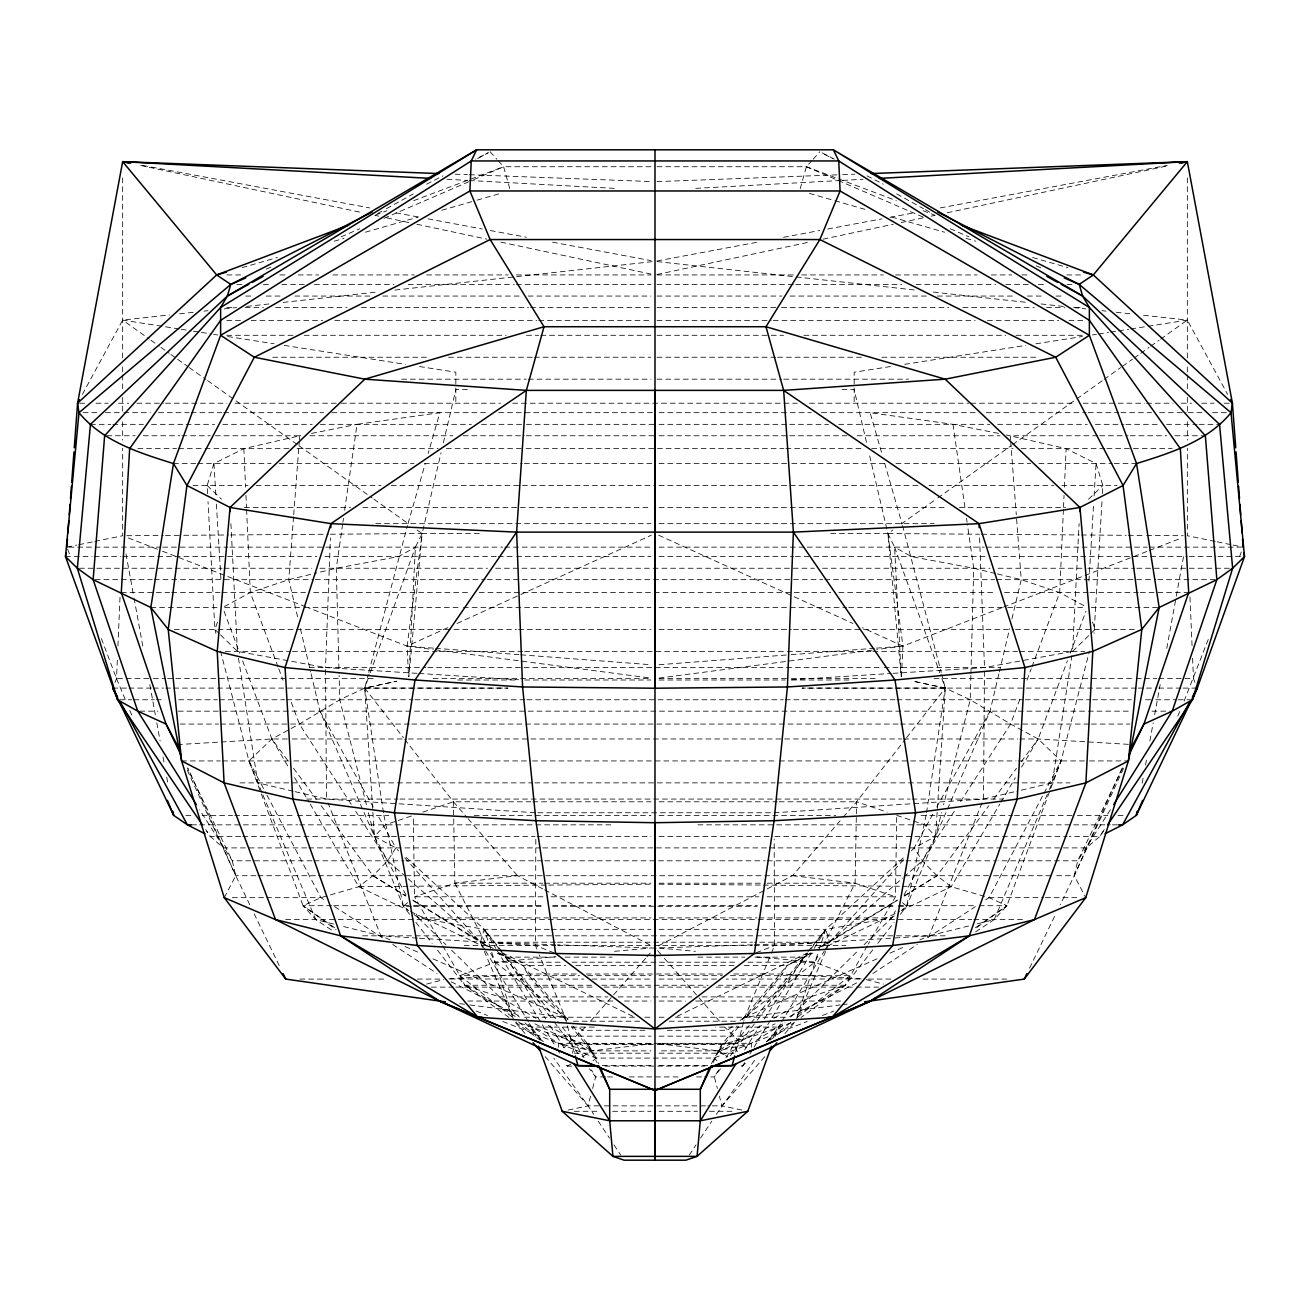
<?xml version="1.0" encoding="UTF-8"?>
<svg xmlns="http://www.w3.org/2000/svg" width="1310" height="1310" viewBox="0 0 1310 1310"><rect width="100%" height="100%" fill="white"/><g stroke="black" fill="none" stroke-linecap="round" stroke-linejoin="round"><path stroke-width="0.75" stroke-dasharray="5 3.75" d="M535.823 839.317L535.43 945.509L538.557 953.058M774.079 812.773L983.515 799.067L984.481 669.59M896.711 817.407L895.434 896.793L868.235 944.117M823.024 946.049L855.103 883.202L856.593 801.785L905.308 739.331M970.874 675.469L970.235 699.753L943.593 804.782M970.939 673.455L973.707 568.245L967.369 524.278M416.94 673.34L325.502 667.576L330.415 537.853M115.002 682.412L116.524 678.629L117.409 658.226M117.933 645.977L120.029 596.983M1063.409 509.459L1059.692 592.562L1031.936 666.888M1063.491 507.428L1064.047 495.262M1064.408 487.156L1066.127 448.642L1006.309 434.969M901.444 676.599L902.917 646.125L887.869 533.547L868.939 452.72M893.06 673.34L984.498 667.576L1072.579 651.365L1079.096 523.673M1101.972 501.73L1094.063 633.352M1102.414 493.624L1102.856 485.502L1096.061 463.56L1066.127 448.642M558.42 1047.263L558.649 1043.317L527.341 1023.962M1088.938 581.132L1093.604 504.104M1094.096 495.999L1096.061 463.56M900.363 914.314L906.635 906.258L935.553 836.484L945.28 688.094L941.743 674.355M293.555 516.828L288.757 579.659L298.074 618.926M293.702 514.797L299.269 441.83M299.417 439.8L299.728 435.755L303.691 434.969M417.137 529.993L422.131 533.547L408.851 676.615L415.401 547.138L422.131 533.547L441.061 452.72M479.329 533.547L422.131 533.547L407.082 646.125L408.556 676.599M342.63 524.278L336.293 568.245L339.061 673.455M342.909 522.281L343.482 518.285M344.645 510.278L357.024 424.342L439.882 412.683L428.157 453.522M926.219 814.787L906.635 906.258L902.131 909.746M926.53 812.773L945.28 688.094L940.482 674.765M1071.957 655.36L1052.208 782.872L1048.229 792.239M1142.189 783.183L1143.286 777.141M1145.497 765.073L1146.954 757.033M1149.902 740.936L1153.193 722.825M1154.667 714.785L1160.169 684.606M1166.784 648.401L1175.954 598.113M1176.314 596.099L1184.027 553.852M443.369 442.862L455.831 389.627L468.014 389.627M904.047 894.894L935.553 836.484L990.033 711.166L998.875 673.88M999.35 671.915L1009.584 628.734M1011.926 618.926L1021.243 579.659L1016.445 516.828M911.4 850.943L914.134 847.897L935.553 836.484L941.579 812.708M409.637 914.314L403.365 906.258L374.447 836.484L364.72 688.094L368.257 674.355M368.765 672.39L407.492 525.474M975.606 931.885L994.241 919.604L1006.931 905.701L1061.034 760.93L1089.494 651.021M590.581 1096.208L588.043 1105.869L593.692 1114.351M592.611 1088.495L595.641 1076.918L591.416 1069.959M735.68 1052.061L744.85 1017.231L770.673 954.941M800.181 188.755L806.403 166.73L811.791 160.737M408.049 523.542L425.357 463.249M207.586 493.624L207.144 485.502L213.939 463.56L243.873 448.642L299.728 435.755L212.351 435.755M796.922 1017.395L818.242 952.304M818.865 950.389L825.775 929.33L905.144 856.183M217.493 622.103L214.922 629.422L215.937 633.352M383.47 812.773L364.72 688.094L369.518 674.765M370.206 672.849L415.401 547.138L398.551 556.603L336.293 568.245L314.515 573.485M572.208 1053.142L575.581 1043.873L560.352 1024.78M774.98 1036.652L780.547 1023.618M1019.851 699.278L1010.599 724.053L958.74 804.389M1026.958 680.217L1031.232 668.788M1021.571 767.12L1038.142 738.971L1067.388 660.846M1070.237 653.215L1085.924 611.295M1184.076 701.112L1208.59 638.609M1239.538 556.668L1242.404 549.037M981.992 802.866L929.167 935.815L919.849 939.925M945.394 688.143L913.283 681.216L945.28 688.094L970.235 699.753L1010.599 724.053L1038.142 738.971L1061.034 760.93L1052.208 782.872L1016.871 791.207M771.443 953.058L774.57 945.509L774.177 839.317M1177.805 716.095L1180.163 710.478M1047.443 794.106L994.241 919.604L976.49 924.025M825.66 951.404L795.661 1021.21L784.936 1033.524M826.446 949.57L829.607 942.217L905.947 857.035M711.477 1063.589L721.777 1044.578L737.121 1025.976M1121.802 768.593L1074.249 875.719L1060.216 904.735M1123.538 768.446L1074.249 875.719L1085.744 897.661M713.197 1062.459L721.777 1044.578L753.283 1036.144L793.745 1021.865M1122.752 767.807L1077.721 860.801L1074.249 875.719L1054.075 875.719M1029.529 968.205L1055.827 913.807M867.22 945.869L845.245 985.251L801.049 1017.444M740.183 1020.375L814.771 962.211L819.356 953.221M224.256 897.661L235.751 875.719L232.279 860.801L187.248 767.807M985.677 899.888L989.099 897.661L1043.055 795.105M1043.988 793.303L1061.034 760.93M864.109 944.706L891.635 917.901L895.451 910.827M82.383 394.375L122.665 320.099L169.399 314.94M810.841 953.156L786.95 965.568L782.381 974.001L743.818 1020.49M932.867 814.165L914.134 847.897L922.322 860.801L937.043 875.719L951.175 886.706L989.099 897.661L1006.931 905.701L973.985 929.642M936.797 807.058L990.033 711.166M901.346 910.63L951.175 886.706L999.841 804.045M1000.873 802.293L1015.365 777.665M781.595 1021.882L824.383 950.88M825.431 949.144L829.607 942.217L902.557 878.142M718.584 1069.959L714.359 1076.918L717.389 1088.495M725.969 1057.776L734.419 1043.873L749.648 1024.78M744.62 1062.672L742.508 1066.144L738.447 1066.144M749.893 1054.01L753.053 1048.819M754.101 1047.083L813.117 950.11M814.181 948.374L825.775 929.33L891.635 917.901L896.138 914.413M744.62 1049.965L759.898 1025.845M1110.356 809.826L1077.721 860.801L997.974 860.801M764.303 1018.967L804.012 957.135L810.923 952.91M954.319 811.234L922.322 860.801L904.08 876.816M1104.232 829.672L1099.745 836.484L1086.481 847.897L1003.345 847.897M689.256 1155.092L696.019 1144.907M700.523 1138.112L711.805 1121.147M716.308 1114.351L756.099 1058.267M1103.184 831.424L1099.745 836.484L1069.337 836.484M769.035 1040.222L778.451 1027.089L715.718 1027.089M904.129 896.089L937.043 875.719L988.804 805.716M993.619 799.215L1016.478 768.282M1021.292 761.765L1038.142 738.971L1132.479 744.588M720.484 1068.813L714.359 1076.918L704.469 1076.918M730.276 1055.827L755.985 1021.767M757.213 1020.146L809.858 950.405M811.07 948.784L825.775 929.33L829.607 942.217L822.778 946.197M872.804 949.783L845.245 985.251L794.826 1016.429M877.815 943.331L894.108 922.371M906.553 737.726L945.28 688.094M750.925 1023.192L806.731 953.189M808.008 951.6L825.775 929.33L760.717 929.33M742.23 1019.786L786.95 965.568L812.789 953.156M738.676 1026.696L716.832 1053.027L775.094 1023.814M767.218 888.901L792.566 875.637L841.921 818.701M843.247 817.162L856.593 801.785L887.181 812.134M764.843 1056.613L721.957 1105.869L707.744 1105.869M585.21 1027.22L563.824 1047.803M590.581 1021.096L645.601 958.347M646.943 956.808L652.314 950.683M813.133 159.23L819.88 151.731M405.953 894.894L374.447 836.484L385.287 824.841L396.471 821.042M745.341 1063.262L742.508 1066.144L739.266 1064.097M766.596 1041.614L785.017 1022.864M790.683 1017.1L858.312 950.356M220.506 651.021L248.965 760.93L303.069 905.701L320.901 897.661L358.825 886.706L372.957 875.719L387.678 860.801L395.866 847.897L377.133 814.165M1072.579 651.365L1089.462 634.908M1090.87 633.532L1095.078 629.422L1092.507 622.103M261.771 792.239L248.965 760.93L271.858 738.971L299.401 724.053L339.765 699.753L364.72 688.094L396.684 681.216L364.606 688.143M1088.528 499.225L1102.856 485.502M593.086 1060.756L596.132 1058.087L713.868 1058.087L807.238 1021.472M407.574 902.705L403.365 906.258L407.868 909.746M766.17 1041.941L791.518 1021.931M797.839 1016.937L850.092 975.672L814.771 962.211L754.101 956.677M732.241 1026.565L727.476 1030.282L665.071 1030.282M769.936 1040.074L794.499 1022.209M830.671 533.547L887.869 533.547L892.863 529.993M901.182 524.066L936.11 499.159M937.78 497.964L1010.976 445.793M1012.646 444.614L1102.48 380.571M1104.15 379.392L1120.787 367.537M1122.457 366.358L1132.429 359.235M1134.1 358.056L1139.094 354.486M1140.748 353.307L1149.066 347.379M1150.737 346.184L1159.055 340.256M1160.709 339.077L1187.335 320.099L1227.617 394.375M975.361 927.791L1006.931 905.701L978.292 905.701M872.853 973.51L917.295 944.51M927.562 937.813L975.426 906.585M570.734 1064.097L567.492 1066.144L564.659 1063.262M582.115 1056.974L591.874 1050.866L651.054 1043.792M897.186 900.379L829.607 942.217L816.736 948.473M782.659 1023.962L751.35 1043.317L718.126 1050.866L659.077 1050.866M821.288 946.557L897.301 900.035M904.211 895.811L937.043 875.719M658.946 1043.792L718.126 1050.866L761.716 1025.419M773.915 1018.279L810.513 996.91L845.245 985.251L718.42 985.251M377.509 213.579L384.665 209.649M386.45 208.683L413.256 193.945M477.61 158.608L488.335 152.713L475.612 159.149M224.387 606.546L250.308 592.562L288.757 579.659L312.533 573.96M658.619 945.738L765.417 889.85M426.651 184.202L442.976 175.851M789.668 1016.511L858.852 981.812M677.057 1016.363L807.549 952.927M827.543 946.066L899.512 911.514M447.774 627.637L407.082 646.125L308.472 607.856M457.026 623.445L651.299 535.233M877.029 958.838L744.85 1017.231L840.201 1004.95M890.063 953.074L904.964 946.508M266.29 269.09L273.774 265.865M341.042 236.848L359.726 228.791M384.01 218.311L471.846 180.436M473.712 179.634L503.597 166.73L650.906 166.73M756.197 952.747L774.57 945.509L890.522 938.238M822.483 1015.496L833.913 1011.025M1001.528 607.856L902.917 646.125L876.717 649.563M1003.411 607.12L1147.511 551.199M1149.41 550.462L1181.653 537.952M442.78 945.869L459.908 975.672L495.229 962.211L555.899 956.677M375.446 215.069L386.925 210.73M413.698 200.643L503.597 166.73L509.819 188.755M398.338 820.42L413.256 815.377M422.819 812.134L453.407 801.785L530.779 801.785M542.782 888.901L517.434 875.637L454.897 883.202L414.566 896.793L441.765 944.117M242.137 267.633L277.376 257.513M334.148 241.204L343.94 238.387M365.474 232.198L418.332 217.018M441.814 210.271L475.104 200.708M477.053 200.152L500.551 193.389M426.585 984.105L443.779 979.585M968.598 925.99L929.167 935.815L892.552 938.107M983.515 799.067L1014.906 791.666M656.998 274.51L809.105 242.153M823.106 239.173L893.158 224.256M901.149 222.553L923.173 217.869M931.181 216.166L935.176 215.315M947.179 212.76L1169.322 165.486M568.18 1110.028L588.043 1105.869L602.256 1105.869M66.876 547.138L76.832 545.091M78.829 544.698L92.781 541.849M94.762 541.439L122.665 535.741L122.665 448.266M311.584 433.397L357.024 424.342M657.014 260.985L757.442 242.17M783.56 237.274L819.716 230.511M827.756 229.004L881.99 218.835M890.03 217.329L914.134 212.826M940.253 207.93L1167.243 165.42M890.522 366.538L854.169 372.22L854.169 403.218M904.653 364.327L1025.796 345.381M1035.899 343.793L1082.338 336.523M1092.442 334.951L1096.47 334.312M1098.484 334.001L1108.587 332.429M1110.602 332.101L1116.66 331.168M1118.691 330.84L1128.778 329.269M1130.792 328.957L1187.335 320.099L1140.601 314.94M659.028 678.105L874.703 649.825M842.232 1004.688L850.337 1003.64M179.552 313.827L193.782 312.255M203.934 311.141L207.995 310.683M224.256 308.898L236.455 307.555M246.607 306.425L268.959 303.953M283.173 302.397L376.641 292.081M394.932 290.05L655 261.361M614.554 951.322L650.955 947.998M659.061 664.727L789.128 654.803M791.158 654.656L874.474 648.303M876.505 648.139L902.917 646.125L862.226 627.637M791.469 679.759L891.029 673.471M177.521 744.588L271.858 738.971L290.198 738.971M695.79 188.362L840.611 180.502M842.641 180.387L863.044 179.274M657.047 181.631L840.611 174.721M842.641 174.639L854.873 174.181M752.448 944.805L655 948.08L557.552 944.805M754.478 944.739L829.607 942.217L754.478 942.217M310.159 804.045L358.825 886.706L407.852 886.28M409.899 886.264L546.761 885.085M548.792 885.069L650.939 884.185M126.743 535.708L163.406 535.446M165.453 535.43L181.746 535.315M183.777 535.299L228.595 534.971M230.642 534.955L328.417 534.234M330.464 534.218L422.131 533.547M657.047 166.73L806.403 166.73L896.302 200.643M226.876 274.936L243.185 274.936M279.881 274.936L288.036 274.936M298.238 274.936L318.625 274.936M332.887 274.936L414.435 274.936M426.667 274.936L508.214 274.936M516.369 274.936L650.923 274.936M657.047 274.936L793.631 274.936M801.785 274.936L883.333 274.936M895.565 274.936L977.113 274.936M991.375 274.936L1011.762 274.936M1021.964 274.936L1030.119 274.936M1066.815 274.936L1083.124 274.936M236.913 284.401L243.038 284.401M263.425 284.401L271.579 284.401M281.781 284.401L304.215 284.401M314.416 284.401L393.95 284.401M408.229 284.401L514.273 284.401M516.32 284.401L650.923 284.401M657.047 284.401L793.68 284.401M795.727 284.401L901.771 284.401M916.05 284.401L995.584 284.401M1005.785 284.401L1028.219 284.401M1038.421 284.401L1046.575 284.401M1066.962 284.401L1073.087 284.401M245.772 296.06L253.96 296.06M266.241 296.06L282.6 296.06M294.881 296.06L372.63 296.06M382.864 296.06L519.955 296.06M528.143 296.06L650.906 296.06M657.047 296.06L781.857 296.06M790.045 296.06L927.136 296.06M937.371 296.06L1015.119 296.06M1027.4 296.06L1043.759 296.06M1056.04 296.06L1064.228 296.06M226.745 307.473L234.899 307.473M245.085 307.473L263.441 307.473M275.69 307.473L347.052 307.473M361.331 307.473L528.552 307.473M530.599 307.473L650.923 307.473M657.03 307.473L779.401 307.473M781.431 307.473L948.669 307.473M962.932 307.473L1034.311 307.473M1046.559 307.473L1064.899 307.473M1075.101 307.473L1083.255 307.473M226.745 320.36L241.007 320.36M251.209 320.36L322.587 320.36M334.82 320.36L536.723 320.36M538.754 320.36L650.923 320.36M657.047 320.36L771.246 320.36M773.277 320.36L975.18 320.36M987.413 320.36L1058.791 320.36M1068.993 320.36L1083.255 320.36M226.745 335.294L294.029 335.294M304.231 335.294L506.135 335.294M526.522 335.294L538.754 335.294M540.801 335.294L650.923 335.294M657.047 335.294L769.199 335.294M771.246 335.294L783.478 335.294M803.865 335.294L1005.769 335.294M1015.971 335.294L1083.255 335.294M272.709 357.237L428.075 357.237M448.528 357.237L532.335 357.237M534.382 357.237L650.906 357.237M657.047 357.237L775.618 357.237M777.665 357.237L861.472 357.237M881.925 357.237L1037.291 357.237M401.613 379.18L526.26 379.18M528.307 379.18L650.906 379.18M657.047 379.18L781.693 379.18M783.74 379.18L908.387 379.18M841.986 389.627L854.169 389.627L866.63 442.862M79.632 403.218L85.756 403.218M95.99 403.218L108.255 403.218M118.473 403.218L128.691 403.218M136.879 403.218L163.455 403.218M165.502 403.218L226.843 403.218M235.014 403.218L339.29 403.218M341.337 403.218L500.535 403.218M512.718 403.218L797.282 403.218M809.465 403.218L968.663 403.218M970.71 403.218L1074.986 403.218M1083.157 403.218L1144.498 403.218M1146.545 403.218L1173.121 403.218M1181.309 403.218L1191.527 403.218M1201.745 403.218L1214.01 403.218M1224.244 403.218L1230.368 403.218M83.07 412.683L97.349 412.683M105.504 412.683L121.814 412.683M123.861 412.683L150.355 412.683M158.51 412.683L189.099 412.683M191.145 412.683L221.718 412.683M223.764 412.683L323.668 412.683M331.823 412.683L488.597 412.683M498.733 412.683L655 412.683M659.061 412.683L811.267 412.683M821.403 412.683L978.177 412.683M986.332 412.683L1086.236 412.683M1088.283 412.683L1118.855 412.683M1120.901 412.683L1151.49 412.683M1159.645 412.683L1186.139 412.683M1188.186 412.683L1204.496 412.683M1212.651 412.683L1226.93 412.683M90.456 424.342L110.81 424.342M112.84 424.342L143.363 424.342M151.501 424.342L184.071 424.342M186.102 424.342L214.594 424.342M222.733 424.342L312.255 424.342M320.393 424.342L471.322 424.342M481.523 424.342L524.377 424.342M526.423 424.342L655 424.342M659.077 424.342L787.654 424.342M789.701 424.342L828.477 424.342M838.678 424.342L989.607 424.342M997.745 424.342L1087.267 424.342M1095.406 424.342L1123.898 424.342M1125.929 424.342L1158.498 424.342M1166.637 424.342L1197.16 424.342M1199.19 424.342L1219.544 424.342M106.667 435.755L135.11 435.755M143.249 435.755L179.83 435.755M181.861 435.755L210.304 435.755M309.946 435.755L452.867 435.755M463.069 435.755L524.327 435.755M526.374 435.755L655 435.755M659.077 435.755L787.719 435.755M789.75 435.755L846.931 435.755M857.133 435.755L1000.054 435.755M1097.649 435.755L1010.272 435.755L1010.583 439.8M1099.696 435.755L1128.139 435.755M1130.17 435.755L1166.751 435.755M1174.89 435.755L1203.333 435.755M137.812 448.642L176.572 448.642M178.602 448.642L203.083 448.642M205.113 448.642L288.871 448.642M297.059 448.642L438.195 448.642M446.366 448.642L524.098 448.642M526.145 448.642L783.855 448.642M785.902 448.642L863.634 448.642M871.805 448.642L1012.941 448.642M1021.129 448.642L1104.887 448.642M1106.917 448.642L1131.398 448.642M1133.428 448.642L1172.188 448.642M173.46 463.56L195.714 463.56M197.745 463.56L271.104 463.56M279.276 463.56L414.042 463.56M424.26 463.56L522.264 463.56M524.311 463.56L655 463.56M659.077 463.56L789.766 463.56M791.813 463.56L885.74 463.56M895.958 463.56L1030.724 463.56M1038.896 463.56L1112.255 463.56M1114.286 463.56L1136.54 463.56M192.996 485.502L248.048 485.502M256.22 485.502L380.964 485.502M391.199 485.502L655 485.502M659.094 485.502L918.801 485.502M929.036 485.502L1053.78 485.502M1061.951 485.502L1117.004 485.502M244.381 507.461L350.605 507.461M362.87 507.461L650.906 507.461M659.077 507.461L947.13 507.461M959.395 507.461L1065.62 507.461M375.79 523.656L650.923 523.656M659.077 523.656L934.21 523.656M68.906 547.138L160.622 547.138M162.669 547.138L227.891 547.138M229.921 547.138L323.685 547.138M325.715 547.138L502.712 547.138M504.743 547.138L650.939 547.138M659.061 547.138L805.257 547.138M807.288 547.138L984.285 547.138M986.315 547.138L1080.079 547.138M1082.109 547.138L1147.331 547.138M1149.378 547.138L1241.094 547.138M65.5 556.603L92.06 556.603M94.107 556.603L120.667 556.603M122.714 556.603L316.823 556.603M324.995 556.603L496.244 556.603M498.275 556.603L514.568 556.603M516.599 556.603L650.923 556.603M659.077 556.603L793.401 556.603M795.432 556.603L811.725 556.603M813.756 556.603L985.005 556.603M993.176 556.603L1187.286 556.603M1189.333 556.603L1215.893 556.603M1217.94 556.603L1244.5 556.603M79.386 568.245L173.182 568.245M175.213 568.245L222.11 568.245M224.157 568.245L311.829 568.245M319.984 568.245L487.484 568.245M495.655 568.245L814.345 568.245M822.516 568.245L990.016 568.245M998.171 568.245L1085.843 568.245M1087.889 568.245L1134.787 568.245M1136.818 568.245L1230.614 568.245M95.171 579.659L152.238 579.659M154.269 579.659L313.319 579.659M315.366 579.659L485.208 579.659M487.255 579.659L822.745 579.659M824.792 579.659L994.634 579.659M996.681 579.659L1155.731 579.659M1157.762 579.659L1214.828 579.659M121.29 592.562L169.678 592.562M171.692 592.562L220.064 592.562M222.078 592.562L305.492 592.562M313.68 592.562L471.076 592.562M479.247 592.562L830.753 592.562M838.924 592.562L996.321 592.562M1004.508 592.562L1087.922 592.562M1089.936 592.562L1138.308 592.562M1140.322 592.562L1188.71 592.562M150.83 607.48L218.655 607.48M224.698 607.48L302.266 607.48M304.297 607.48L461.317 607.48M463.347 607.48L650.955 607.48M659.045 607.48L846.653 607.48M848.683 607.48L1005.703 607.48M1007.734 607.48L1085.302 607.48M1091.345 607.48L1159.17 607.48M174.312 629.422L294.472 629.422M296.502 629.422L516.517 629.422M518.563 629.422L650.972 629.422M659.028 629.422L791.437 629.422M793.483 629.422L1013.498 629.422M1015.528 629.422L1135.688 629.422M225.304 651.365L290.394 651.365M292.425 651.365L437.065 651.365M439.112 651.365L522.641 651.365M524.671 651.365L785.329 651.365M787.359 651.365L870.888 651.365M872.935 651.365L1017.575 651.365M1019.606 651.365L1084.696 651.365M309.34 667.576L425.799 667.576M427.846 667.576L882.154 667.576M884.201 667.576L1000.66 667.576M101.41 638.609L116.524 678.629L151.256 678.629M153.303 678.629L165.551 678.629M167.598 678.629L173.739 678.629M175.769 678.629L375.97 678.629M433.086 678.629L518.596 678.629M520.627 678.629L650.923 678.629M659.077 678.629L789.373 678.629M791.404 678.629L876.914 678.629M934.03 678.629L1134.231 678.629M1136.261 678.629L1142.402 678.629M1144.449 678.629L1156.697 678.629M1158.744 678.629L1193.476 678.629L1194.998 682.412M457.632 680.005L518.531 680.005M524.639 680.005L650.906 680.005M659.094 680.005L785.361 680.005M791.469 680.005L852.368 680.005M112.725 688.094L126.939 688.094M128.986 688.094L151.338 688.094M153.368 688.094L163.521 688.094M165.568 688.094L171.659 688.094M173.69 688.094L507.887 688.094L364.868 688.094M1136.31 688.094L802.113 688.094L945.132 688.094M1138.341 688.094L1144.432 688.094M1146.479 688.094L1156.632 688.094M1158.662 688.094L1181.014 688.094M1183.061 688.094L1197.274 688.094M119.57 699.753L131.802 699.753M133.849 699.753L154.236 699.753M156.267 699.753L164.421 699.753M178.7 699.753L217.427 699.753M219.474 699.753L284.712 699.753M286.759 699.753L412.977 699.753M415.008 699.753L524.835 699.753M526.866 699.753L783.134 699.753M785.165 699.753L894.992 699.753M897.022 699.753L1023.241 699.753M1025.288 699.753L1090.526 699.753M1092.573 699.753L1131.3 699.753M1145.579 699.753L1153.733 699.753M1155.764 699.753L1176.151 699.753M1178.198 699.753L1190.43 699.753M139.793 711.166L158.002 711.166M178.258 711.166L1131.742 711.166M1151.998 711.166L1170.207 711.166M180.191 724.053L218.59 724.053M220.604 724.053L409.768 724.053M411.815 724.053L898.185 724.053M900.232 724.053L1089.396 724.053M1091.41 724.053L1129.81 724.053M292.245 738.971L406.362 738.971M408.409 738.971L901.591 738.971M903.638 738.971L1017.755 738.971M1019.802 738.971L1038.142 738.971M181.599 760.93L220.391 760.93M222.422 760.93L291.819 760.93M293.866 760.93L530.55 760.93M532.597 760.93L777.403 760.93M779.45 760.93L1016.134 760.93M1018.181 760.93L1087.578 760.93M1089.609 760.93L1128.401 760.93M239.959 782.872L532.793 782.872M534.824 782.872L775.176 782.872M777.207 782.872L1070.041 782.872M306.671 799.067L397.912 799.067M399.943 799.067L910.057 799.067M912.087 799.067L1003.329 799.067M532.826 801.785L650.923 801.785M659.077 801.785L777.174 801.785M779.221 801.785L856.593 801.785M537.935 812.773L772.065 812.773M185.873 815.377L191.964 815.377M202.117 815.377L232.558 815.377M234.588 815.377L295.503 815.377M297.534 815.377L388.89 815.377M474.204 815.377L650.939 815.377M659.061 815.377L835.796 815.377M921.11 815.377L1012.466 815.377M1014.497 815.377L1075.412 815.377M1077.442 815.377L1107.883 815.377M1118.036 815.377L1124.127 815.377M191.489 824.841L197.614 824.841M199.644 824.841L297.566 824.841M299.613 824.841L612.097 824.841M697.902 824.841L1010.387 824.841M1012.433 824.841L1110.356 824.841M1112.387 824.841L1118.511 824.841M240.663 836.484L210.255 836.484L206.816 831.424M242.694 836.484L535.053 836.484M537.084 836.484L650.939 836.484M659.061 836.484L772.916 836.484M774.947 836.484L1067.306 836.484M306.655 847.897L223.519 847.897L210.255 836.484L205.768 829.672M308.685 847.897L540.735 847.897M542.782 847.897L767.218 847.897M769.265 847.897L1001.315 847.897M312.026 860.801L232.279 860.801L199.644 809.826M314.072 860.801L403.988 860.801M406.034 860.801L542.7 860.801M544.747 860.801L765.253 860.801M767.3 860.801L903.965 860.801M906.012 860.801L995.928 860.801M255.925 875.719L235.751 875.719L186.462 768.446M257.955 875.719L316.463 875.719M318.477 875.719L991.523 875.719M993.537 875.719L1052.045 875.719M404.692 739.331L453.407 801.785L454.897 883.202L542.7 883.202M544.731 883.202L650.923 883.202M659.077 883.202L765.269 883.202M767.3 883.202L855.103 883.202L895.434 896.793L767.07 896.793M542.929 896.793L414.566 896.793L413.289 817.407M551.084 896.793L650.923 896.793M659.077 896.793L758.916 896.793M232.312 897.661L264.522 897.661M266.536 897.661L320.901 897.661L324.323 899.888M989.099 897.661L1043.464 897.661M1045.478 897.661L1077.688 897.661M331.708 905.701L303.069 905.701L315.759 919.604L334.394 931.885M333.755 905.701L411.52 905.701M413.567 905.701L544.518 905.701M552.705 905.701L650.923 905.701M659.077 905.701L757.295 905.701M765.482 905.701L896.433 905.701M898.48 905.701L976.245 905.701M411.553 906.258L403.365 906.258L383.781 814.787M413.6 906.258L544.534 906.258M552.705 906.258L757.295 906.258M765.466 906.258L896.4 906.258M898.447 906.258L906.635 906.258L902.426 902.705M413.862 914.413L418.365 917.901L550.97 917.901M553 917.901L650.923 917.901M659.077 917.901L757 917.901M759.03 917.901L891.635 917.901M285.613 919.604L336.212 919.604M338.242 919.604L971.758 919.604M973.788 919.604L1024.387 919.604M549.283 929.33L484.225 929.33L418.365 917.901L414.549 910.827M551.313 929.33L650.939 929.33M659.061 929.33L758.687 929.33M362.755 935.815L947.245 935.815M555.522 942.217L480.393 942.217L412.814 900.379M557.552 942.217L752.448 942.217M464.166 945.509L555.686 945.509M557.716 945.509L752.284 945.509M754.314 945.509L845.834 945.509M499.159 953.156L505.988 957.135L554.981 957.135M565.183 957.135L612.13 957.135M697.87 957.135L744.817 957.135M755.018 957.135L804.012 957.135M490.644 953.221L495.229 962.211L561.974 962.211M572.077 962.211L737.923 962.211M748.026 962.211L814.771 962.211M497.21 953.156L523.05 965.568L565.674 965.568M575.827 965.568L650.955 965.568M659.045 965.568L734.173 965.568M744.326 965.568L786.95 965.568M576.154 974.001L527.619 974.001L447.692 978.963L583.883 979.078M586.274 974.001L723.726 974.001M733.846 974.001L782.381 974.001L862.308 978.963L726.117 979.078M508.951 1017.444L464.755 985.251L459.908 975.672L579.56 975.672M587.715 975.672L650.923 975.655M659.077 975.655L722.285 975.672M730.44 975.672L850.092 975.672M299.908 979.078L386.974 979.078M417.333 979.078L441.634 979.078M592.022 979.078L650.955 979.078M659.045 979.078L717.978 979.078M868.366 979.078L892.667 979.078M923.026 979.078L1010.092 979.078M591.58 985.251L464.755 985.251L437.196 949.783M601.814 985.251L708.186 985.251M431.383 987.118L453.735 987.118M455.782 987.118L594.019 987.118M604.188 987.118L650.955 987.118M659.045 987.118L705.812 987.118M715.981 987.118L854.218 987.118M856.265 987.118L878.617 987.118M515.174 1016.429L464.755 985.251L499.487 996.91L607.938 996.91M618.173 996.91L691.827 996.91M702.062 996.91L810.513 996.91M467.85 1001.037L614.325 1001.037M624.51 1001.037L650.955 1001.037M659.045 1001.037L685.49 1001.037M695.675 1001.037L842.15 1001.037M524.557 1017.231L634.597 1017.231M644.798 1017.231L650.939 1017.231M659.061 1017.231L665.202 1017.231M675.403 1017.231L785.443 1017.231M573.452 1021.21L640.737 1021.21M669.263 1021.21L736.548 1021.21M594.282 1027.089L531.549 1027.089L516.255 1021.865M644.929 1030.282L582.524 1030.282L577.759 1026.565M529.453 1023.618L531.549 1027.089L556.717 1036.144L650.988 1036.144M659.012 1036.144L753.283 1036.144M650.923 1043.873L575.581 1043.873L584.031 1057.776M659.077 1043.873L734.419 1043.873L737.792 1053.142M550.102 1025.845L556.717 1036.144L588.223 1044.578L721.777 1044.578M751.58 1047.263L751.35 1043.317L558.649 1043.317L591.874 1050.866L650.923 1050.866M574.239 1053.191L650.972 1053.191M659.028 1053.191L735.761 1053.191M602.256 1065.62L650.955 1065.62M659.045 1065.62L707.744 1065.62M571.553 1066.144L567.492 1066.144L565.38 1062.672M605.024 1066.111L704.976 1066.111M605.531 1076.918L595.641 1076.918L589.516 1068.813M607.512 1076.918L613.457 1076.918M629.275 1076.918L680.725 1076.918M696.543 1076.918L702.487 1076.918M604.287 1105.869L705.713 1105.869M574.32 1111.289L600.537 1111.289M612.654 1111.289L650.972 1111.289M659.028 1111.289L697.346 1111.289M709.463 1111.289L735.68 1111.289M887.869 533.547L894.599 547.138L901.231 676.615L887.869 533.547L979.536 534.218M981.583 534.234L1079.358 534.955M1081.405 534.971L1126.223 535.299M1128.254 535.315L1144.547 535.43M1146.594 535.446L1183.257 535.708M659.061 884.185L761.208 885.069M763.239 885.085L900.101 886.264M902.148 886.28L951.175 886.706M555.522 944.739L480.393 942.217L407.443 878.142M455.127 174.181L467.359 174.639M469.389 174.721L650.923 181.55M446.956 179.274L467.359 180.387M469.389 180.502L614.21 188.362M418.971 673.471L518.531 679.759M417.448 938.107L380.833 935.815L341.402 925.99M419.478 938.238L535.43 945.509L553.803 952.747M295.094 791.666L326.485 799.067L535.921 812.773M433.495 648.139L407.082 646.125L433.283 649.563M435.526 648.303L518.842 654.656M520.872 654.803L650.939 664.727M659.045 947.998L695.446 951.322M657.03 261.574L915.068 290.05M933.359 292.081L1026.827 302.397M1041.041 303.953L1063.392 306.425M1073.545 307.555L1085.744 308.898M1102.005 310.683L1106.066 311.141M1116.218 312.255L1130.448 313.827M792.566 875.637L855.103 883.202M459.663 1003.64L467.768 1004.688M469.799 1004.95L565.15 1017.231L574.32 1052.061M435.297 649.825L650.972 678.105M998.417 433.397L952.976 424.342L870.118 412.683L881.843 453.522M179.208 328.957L122.665 320.099L149.291 339.077M181.222 329.269L191.309 330.84M193.34 331.168L199.398 332.101M201.412 332.429L211.516 334.001M213.53 334.312L217.558 334.951M227.662 336.523L274.101 343.793M284.204 345.381L405.347 364.327M419.478 366.538L455.831 372.22L455.831 403.218M220.538 634.908L237.421 651.365L325.502 667.576M142.757 165.42L369.748 207.93M395.866 212.826L419.97 217.329M428.01 218.835L482.244 229.004M490.284 230.511L526.44 237.274M552.542 242.17L650.988 260.608M1215.238 541.439L1187.335 535.741L1187.335 448.266M1217.219 541.849L1231.171 544.698M1233.168 545.091L1243.124 547.138M741.82 1110.028L721.957 1105.869L719.419 1096.208M140.678 165.486L362.821 212.76M374.824 215.315L378.819 216.166M386.827 217.869L408.851 222.553M416.858 224.256L486.894 239.173M500.911 242.153L651.005 274.085M293.129 791.207L257.792 782.872L238.043 655.36M995.485 573.485L973.707 568.245L911.449 556.603L894.599 547.138L939.794 672.849M997.467 573.96L1021.243 579.659L1059.692 592.562L1085.613 606.546M333.51 924.025L315.759 919.604L262.557 794.106M866.221 979.585L883.415 984.105M809.449 193.389L832.947 200.152M834.896 200.708L868.186 210.271M891.668 217.018L944.526 232.198M966.06 238.387L975.852 241.204M1032.624 257.513L1067.863 267.633M896.744 815.377L911.662 820.42M913.529 821.042L924.713 824.841L935.553 836.484M923.075 210.73L934.554 215.069M128.347 537.952L160.59 550.462M162.489 551.199L306.589 607.12M476.087 1011.025L487.517 1015.496M502.762 1021.472L596.132 1058.087L598.523 1063.589M806.403 166.73L836.288 179.634M838.154 180.436L925.99 218.311M950.274 228.791L968.958 236.848M1036.226 265.865L1043.71 269.09M390.151 939.925L380.833 935.815L328.008 802.866M405.036 946.508L419.937 953.074M432.971 958.838L565.15 1017.231L539.327 954.941M658.701 535.233L852.974 623.445M358.825 886.706L408.654 910.63M410.488 911.514L482.457 946.066M493.264 948.473L480.393 942.217L404.053 857.035M502.45 952.927L632.943 1016.363M499.077 952.91L523.05 965.568L567.77 1019.786M451.148 981.812L520.332 1016.511M534.906 1023.814L593.168 1053.027L571.324 1026.696M834.388 159.149L821.681 152.648L832.39 158.608M867.024 175.851L883.349 184.202M544.583 889.85L651.381 945.738M311.125 673.88L319.967 711.166L374.447 836.484L395.866 847.897L398.6 850.943M896.744 193.945L923.55 208.683M925.335 209.649L932.491 213.579M487.222 946.197L480.393 942.217L484.225 929.33L404.856 856.183M451.688 950.356L499.487 996.91L536.085 1018.279M548.284 1025.419L591.874 1050.866M321.196 805.716L372.957 875.719L405.789 895.811M412.699 900.035L488.712 946.557M372.957 875.719L405.871 896.089M718.126 1050.866L727.885 1056.974M334.574 906.585L382.438 937.813M392.705 944.51L437.147 973.51M334.639 927.791L303.069 905.701L336.015 929.642M150.945 340.256L159.263 346.184M160.934 347.379L169.252 353.307M170.906 354.486L175.9 358.056M177.57 359.235L187.543 366.358M189.213 367.537L205.85 379.392M207.52 380.571L297.354 444.614M299.024 445.793L372.22 497.964M373.89 499.159L408.818 524.066M515.501 1022.209L540.064 1040.074M495.229 962.211L569.817 1020.375M459.908 975.672L512.161 1016.937M518.482 1021.931L543.83 1041.941M405.92 876.816L387.678 860.801L355.681 811.234M713.868 1058.087L716.914 1060.756M746.176 1047.803L724.79 1027.22M207.144 485.502L221.472 499.225M418.365 917.901L445.891 944.706M219.13 633.532L214.922 629.422L208.028 501.73M499.487 996.91L519.317 1017.1M524.983 1022.864L543.404 1041.614M490.12 151.731L496.867 159.23M498.209 160.737L503.597 166.73M657.685 950.683L663.057 956.808M664.399 958.347L719.419 1021.096M525.064 1033.524L514.339 1021.21L484.34 951.404M545.157 1056.613L588.043 1105.869L553.901 1058.267M453.407 801.785L466.753 817.162M468.079 818.701L517.434 875.637M566.182 1020.49L527.619 974.001L523.05 965.568M572.879 1025.976L588.223 1044.578L596.132 1058.087M501.992 951.6L484.225 929.33L491.135 950.389M503.269 953.189L559.075 1023.192M364.72 688.094L403.447 737.726M415.892 922.371L432.185 943.331M498.93 948.784L484.225 929.33L495.819 948.374M500.142 950.405L552.787 1020.146M554.015 1021.767L579.724 1055.827M242.612 660.846L271.858 738.971L288.708 761.765M293.522 768.282L316.381 799.215M540.965 1040.222L531.549 1027.089L535.02 1036.652M598.195 1121.147L609.477 1138.112M613.981 1144.907L620.743 1155.092M351.26 804.389L299.401 724.053L290.149 699.278M505.988 957.135L545.697 1018.967M556.717 1036.144L565.38 1049.965M496.883 950.11L555.899 1047.083M556.947 1048.819L560.107 1054.01M484.569 949.144L480.393 942.217L483.554 949.57M485.617 950.88L528.405 1021.882M271.858 738.971L288.429 767.12M294.635 777.665L309.127 802.293M319.967 711.166L373.203 807.058M248.965 760.93L266.012 793.303M266.945 795.105L320.901 897.661M454.897 883.202L486.976 946.049M249.784 904.735L235.751 875.719L188.198 768.593M254.173 913.807L280.471 968.205M588.223 1044.578L596.803 1062.459M116.524 678.629L125.924 701.112M129.837 710.478L132.195 716.095M67.596 549.037L70.462 556.668M278.064 666.888L250.308 592.562L246.591 509.459M278.768 668.788L283.042 680.217M224.076 611.295L239.763 653.215M491.758 952.304L513.078 1017.395M884.643 463.249L901.951 523.542M902.508 525.474L941.235 672.39M366.407 804.782L339.765 699.753L339.126 675.469M368.421 812.708L374.447 836.484M300.416 628.734L310.65 671.915M125.973 553.852L133.685 596.099M134.046 598.113L143.216 648.401M149.831 684.606L155.333 714.785M156.807 722.825L160.098 740.936M163.046 757.033L164.503 765.073M166.714 777.141L167.811 783.183M952.976 424.342L965.355 510.278M966.518 518.285L967.091 522.281M1010.731 441.83L1016.298 514.797M213.939 463.56L215.904 495.999M216.396 504.104L221.062 581.132M230.904 523.673L237.421 651.365M243.873 448.642L245.592 487.156M245.952 495.262L246.509 507.428M1189.971 596.983L1192.067 645.977M1192.591 658.226L1193.476 678.629M979.585 537.853L984.498 667.576M325.519 669.59L326.485 799.067M1187.335 177.898L1187.335 358.76M1187.335 366.898L1187.335 372.99M1187.335 375.037L1187.335 389.267M1187.335 397.405L1187.335 411.651M1187.335 421.82L1187.335 440.127M122.665 177.898L122.665 358.76M122.665 366.898L122.665 372.99M122.665 375.037L122.665 389.267M122.665 397.405L122.665 411.651M122.665 421.82L122.665 440.127"/><path stroke-width="1.5" d="M655 149.815L654.984 955.465L555.636 953.483L417.35 945.509L340.633 935.815L275.558 919.604L224.256 897.661L181.599 760.93L150.83 607.48L173.46 463.56L220.62 335.294L220.62 307.473L227.351 296.06L230.789 284.401L372.253 212.04M438.801 173.559L122.665 161.654L77.585 403.218L78.993 412.683L65.5 556.603L77.356 568.245L93.141 579.659L150.83 607.48L168.22 629.422L217.214 651.365L285.072 667.576L415.008 680.005L522.592 686.98L654.984 688.225L655 390.396M330.808 527.717L330.955 523.656L526.342 390.396L783.658 390.396L945.165 379.18L1055.696 357.237L1089.38 335.294L1089.38 307.473L1082.649 296.06L1079.211 284.401L937.747 212.04M202.248 824.678L117.54 699.753L77.356 568.245L90.456 424.342L227.351 296.06L476.643 149.815L833.356 149.815L838.76 160.95L840.087 190.965L819.88 239.55L765.973 326.73L783.658 390.396L793.385 532.122L787.408 686.98L774.079 820.715L754.364 953.483L654.984 1028.923L477.888 1017.231L439.374 1001.037L275.558 919.604L224.108 782.872L217.214 651.365L230.069 507.461L364.835 379.18L544.027 326.73L765.973 326.73L945.165 379.18L1079.931 507.461L1092.786 651.365L1085.892 782.872L1034.441 919.604L870.626 1001.037L732.11 1065.62L710.986 1066.111M1079.718 511.506L1079.931 507.461L1123.063 485.502L1136.54 463.56C1170.763 452.883 1207.394 441.454 1231.007 412.683L1232.415 403.218L1187.335 161.654L871.199 173.559M875.702 997.68L870.626 1001.037L832.112 1017.231L654.984 1028.923L555.636 953.483L535.921 820.715L522.592 686.98L516.615 532.122L526.342 390.396L544.027 326.73L490.12 239.55L469.913 190.965L471.24 160.95L476.643 149.815L220.62 307.473L104.636 435.755L93.141 579.659L137.763 711.166L196.385 804.635M66.876 547.138L67.481 539.016M67.923 532.941L68.824 520.774M69.283 514.699L70.036 504.563M70.494 498.488L71.395 486.321M71.706 482.276L73.966 451.868M74.261 447.807L77.585 403.218L79.501 399.681M709.889 1067.257L700.31 1089.281L700.31 1120.787L697.067 1156.37L685.867 1160.185L624.133 1160.185L612.933 1156.37L562.219 1111.289L538.508 1046.215M66.04 552.804L65.5 556.603L117.54 699.753L137.763 711.166L166.059 724.053L179.994 750.139M1137.047 811.349L1136.31 815.377L1122.588 824.841L1105.018 833.799M734.648 1055.942L732.11 1065.62L713.835 1065.62M864.534 1001.806L1024.273 979.078L1085.744 897.661L1128.401 760.93L1159.17 607.48L1136.54 463.56L1089.38 335.294L840.087 190.965L469.913 190.965L220.62 335.294L254.304 357.237L364.835 379.18L526.342 390.396M1079.931 507.461L979.045 523.656L793.385 532.122L516.615 532.122L330.955 523.656L285.072 667.576L292.801 799.067L340.633 935.815L439.374 1001.037L577.89 1065.62L599.014 1066.111M340.633 935.815L477.888 1017.231L655.016 1090.526L870.626 1001.037L969.367 935.815L1017.199 799.067L1024.928 667.576L979.045 523.656L783.658 390.396M600.111 1067.257L609.69 1089.281L609.69 1120.787L612.933 1156.37L697.067 1156.37L747.781 1111.289L771.492 1046.215M1142.582 800.377L1136.31 815.377L1197.274 688.094L1244.5 556.603L1231.007 412.683L1079.211 284.401L1064.26 277.966M1130.006 750.139L1143.941 724.053L1188.71 592.562L1180.343 448.642L1089.38 320.36L838.76 160.95L471.24 160.95L220.62 320.36L129.657 448.642L121.29 592.562L166.059 724.053L181.058 755.051M711.477 1066.029L700.31 1089.281L609.69 1089.281L598.523 1066.029M1128.942 755.051L1143.941 724.053L1172.237 711.166L1192.46 699.753L1197.274 688.094L1192.428 696.969M1024.273 979.078L1026.893 973.641M1189.513 702.307L1122.588 824.841L1118.511 824.841M562.219 1111.289L609.69 1120.787L700.31 1120.787L735.974 1063.785M1113.615 804.635L1172.237 711.166L1216.859 579.659L1205.364 435.755L1089.38 307.473L833.356 149.815L1082.649 296.06L1219.544 424.342L1232.644 568.245L1192.46 699.753L1107.752 824.678M516.615 532.122L415.008 680.005L394.425 812.773L417.35 945.509L477.888 1017.231L481.949 1017.231M1079.211 284.401L1093.31 274.936L1187.335 161.654L879.354 178.389M770.198 1050.456L776.895 1042.76M77.585 403.218L216.69 274.936L348.673 225.173M245.74 277.966L230.789 284.401L78.993 412.683C102.606 441.454 139.237 452.883 173.46 463.56L186.937 485.502L230.069 507.461L330.955 523.656M1085.744 897.661L1034.441 919.604L969.367 935.815L832.112 1017.231L654.984 1090.526L439.374 1001.037L285.727 979.078L224.256 897.661M227.351 296.06L248.802 284.27M252.388 282.321L263.113 276.426M430.646 178.389L122.665 161.654L216.69 274.936L226.466 272.136M1181.325 162.931L1187.335 161.654L1179.295 163.16M700.31 1120.787L747.781 1111.289M969.367 935.815L892.65 945.509L754.364 953.483L654.984 955.465L654.984 822.713L535.921 820.715L394.425 812.773L292.801 799.067L224.108 782.872L181.599 760.93L168.22 629.422L186.937 485.502L254.304 357.237L490.12 239.55L819.88 239.55L1055.696 357.237L1123.063 485.502L1141.78 629.422L1128.401 760.93L1085.892 782.872L1017.199 799.067L915.575 812.773L774.079 820.715L655.016 822.713M655.016 688.225L787.408 686.98L894.992 680.005L1024.928 667.576L1092.786 651.365L1141.78 629.422L1159.17 607.48L1216.859 579.659L1232.644 568.245L1244.5 556.603L1243.96 552.804M191.489 824.841L187.412 824.841L173.69 815.377L112.725 688.094L117.572 696.969M828.051 1017.231L832.112 1017.231L892.65 945.509L915.575 812.773L894.992 680.005L793.385 532.122M596.165 1065.62L577.89 1065.62L575.352 1055.942M439.374 1001.037L445.466 1001.806M130.705 163.16L122.665 161.654L128.675 162.931M1083.534 272.136L1093.31 274.936L1232.415 403.218L1235.739 447.807M961.327 225.173L1093.31 274.936M204.982 833.799L187.412 824.841L120.487 702.307M1046.887 276.426L1057.612 282.321M1061.198 284.27L1082.649 296.06M216.69 274.936L230.789 284.401M533.105 1042.76L539.802 1050.456M574.026 1063.785L609.69 1120.787M1230.499 399.681L1232.415 403.218M283.107 973.641L285.727 979.078M167.418 800.377L173.69 815.377L172.953 811.349M1236.034 451.868L1238.294 482.276M1238.605 486.321L1239.506 498.488M1239.964 504.563L1240.717 514.699M1241.176 520.774L1242.076 532.941M1242.519 539.016L1243.124 547.138M230.069 507.461L230.282 511.506M979.045 523.656L979.192 527.717M654.984 947.294L654.984 1090.526M655 1120.787L655 1160.185L654.984 1089.281L655 1120.787"/></g></svg>
